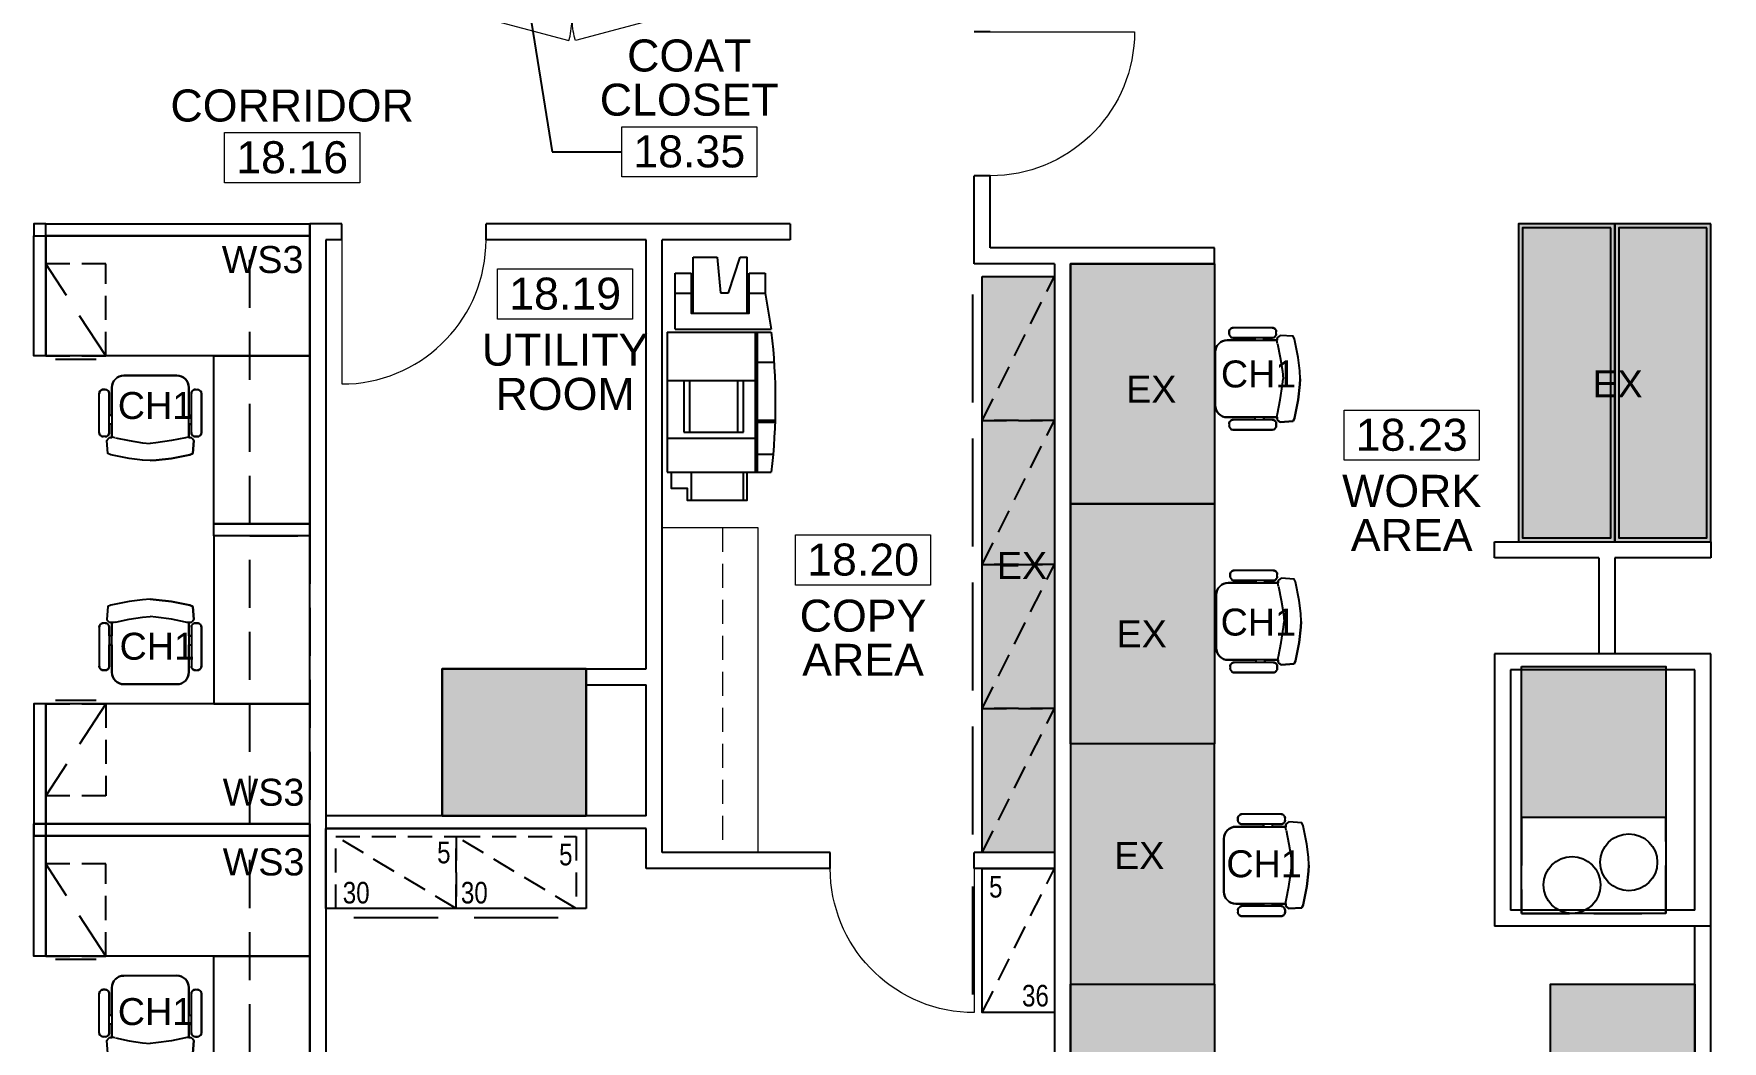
# Model space of a CAD drawing. Extents: x 7058 to 14872, y 5302 to 11550.
# Drawn here: x 7606.6 to 8028.4, y 5802.8 to 6054.6 of the extents above; entities that cross this region are included whole.
import ezdxf
from ezdxf.enums import TextEntityAlignment as Align

# ---------------------------------------------------------------- set-up
doc = ezdxf.new("R2010")
doc.units = 0
doc.header["$LTSCALE"] = 48
doc.header["$MEASUREMENT"] = 0
for name, pattern in [('CM-18$0$DASHED', [0.75, 0.5, -0.25]), ('HIDDEN', [0.375, 0.25, -0.125]), ('HIDDEN2', [0.1875, 0.125, -0.0625]), ('PM-18_1250 BRDWY$0$HIDDEN2', [0.1875, 0.125, -0.0625])]:
    doc.linetypes.add(name, pattern=pattern)
doc.layers.get('0').update_dxf_attribs({"linetype": 'CONTINUOUS'})
for name, color, linetype in [('A-FURN', 2, 'CONTINUOUS'), ('A-FURN-EX', 9, 'CONTINUOUS'), ('A-NOTE-TAGS', 4, 'CONTINUOUS'), ('CM-18$0$C-Core', 3, 'CONTINUOUS'), ('CM-18$0$C-Hatch', 1, 'CONTINUOUS'), ('CM-18$0$survey', 212, 'CONTINUOUS'), ('PM-18_1250 BRDWY$0$A-Door', 2, 'CONTINUOUS'), ('PM-18_1250 BRDWY$0$A-PM-WALL', 4, 'CONTINUOUS'), ('PM-18_1250 BRDWY$0$A-PM-WALL LOW', 1, 'CONTINUOUS'), ('PM-18_1250 BRDWY$0$A-WALL', 4, 'CONTINUOUS')]:
    doc.layers.add(name, color=color, linetype=linetype)
for name, color, linetype, lineweight in [('A-PM-RMNO', 1, 'CONTINUOUS', 13), ('PM-18_1250 BRDWY$0$A-PM-DOOR', 2, 'CONTINUOUS', 5), ('PM-18_1250 BRDWY$0$A-PM-MILL', 1, 'CONTINUOUS', 5), ('PM-18_1250 BRDWY$0$A-PM-OVHD', 2, 'PM-18_1250 BRDWY$0$HIDDEN2', 5)]:
    doc.layers.add(name, color=color, linetype=linetype, lineweight=lineweight)
doc.styles.add('ARIAL', font='ARIAL', dxfattribs={"height": 0.2})
doc.styles.add('ROM1-8', font='arial.ttf', dxfattribs={"height": 9})
doc.styles.get("Standard").update_dxf_attribs({"font": 'arial.ttf', "width": 0.8})
doc.styles.add('TMP - ARIAL', font='arial.ttf')
doc.dimstyles.new('DIM1-8', dxfattribs={"dimtxt": 9, "dimasz": 0.125, "dimexe": 0.1875, "dimexo": 0.0625, "dimgap": 0.0625, "dimtad": 0, "dimdec": 0, "dimzin": 11, "dimdsep": 46, "dimlunit": 4, "dimtxsty": 'ROM1-8', "dimblk": 'OBLIQUE', "dimblk1": 'OBLIQUE', "dimblk2": 'T', "dimcen": 0.0625, "dimse1": 1, "dimse2": 1, "dimadec": 0, "dimazin": 0, "dimtfac": 0.0625, "dimtdec": 0, "dimtofl": 0, "dimtmove": 2, "dimatfit": 3, "dimldrblk": 'OBLIQUE', "dimfxl": 1, "dimfrac": 2, "dimtolj": 1, "dimtzin": 0, "dimarcsym": 0})

# ---------------------------------------------------------------- blocks, each defined once
blk = doc.blocks.new('EQ-COPIER')
for p, q in [((-29.11, 9.8), (-29.11, 5.8)), ((-24.11, 9.8), (-29.11, 9.8)), ((-15.11, 9.8), (-15.11, -14.2)), ((-14.36, 11.8), (20.64, 11.8)), ((-14.36, 11.8), (-14.36, -14.2)), ((-2.22, 11.8), (-2.22, -10.2)), ((12.14, 11.8), (12.14, -10.2)), ((20.64, 11.8), (20.64, -14.2)), ((-19.11, 5.3), (-33.11, 5.3)), ((-33.11, 5.3), (-33.11, -0.7)), ((-29.11, 5.8), (-24.11, 5.8)), ((-2.22, 7.64), (10.65, 7.64)), ((10.65, 6.14), (-2.22, 6.14)), ((10.65, 7.64), (10.65, 6.14)), ((10.65, 6.14), (10.65, -5.79)), ((20.64, 5.8), (27.64, 5.8)), ((-33.11, -0.7), (-24.13, -1.49)), ((-24.13, -3.49), (-33.11, -6.43)), ((-24.13, -1.49), (-24.13, -3.49)), ((-33.11, -6.43), (-33.11, -8.2)), ((-19.11, -8.2), (-33.11, -8.2)), ((-2.22, -5.79), (10.65, -5.79)), ((10.65, -7.29), (-2.22, -7.29)), ((10.65, -5.79), (10.65, -7.29)), ((20.64, -7.2), (27.64, -7.2)), ((-24.11, -8.7), (-29.11, -8.7)), ((-29.11, -8.7), (-29.11, -12.7)), ((-14.36, -10.2), (20.64, -10.2)), ((-14.36, -10.7), (20.64, -10.7)), ((-6.86, -10.7), (-6.86, -14.87)), ((7.64, -10.7), (7.64, -15.11)), ((8.14, -10.7), (8.14, -15.11)), ((16.14, -10.7), (16.14, -14.64)), ((-29.11, -12.7), (-24.11, -12.7))]:
    blk.add_line(p, q)
for points in [[(-15.11, 9.8), (-24.11, 9.8), (-24.11, 5.8), (-19.11, 5.8), (-19.11, -8.7), (-24.11, -8.7), (-24.11, -12.7), (-15.11, -14.2)], [(20.64, 10.8), (24.64, 10.8), (24.64, 6.8), (27.64, 6.8), (27.64, -8.2), (20.64, -8.2)]]:
    blk.add_lwpolyline(points)
blk.add_arc((3.14, 138.43), 153.63, 263.459, 276.541)
blk = doc.blocks.new('FILE 36X18')
at = {"linetype": 'HIDDEN2'}
blk.add_line((36, -18), (0, 0), dxfattribs=at)
blk.add_line((31.5, -20.35), (4.5, -20.35))
blk.add_lwpolyline([(0, -18), (0, 0), (36, 0), (36, -18)], close=True, dxfattribs=at)
blk = doc.blocks.new('CM-18$0$18th fl survey')
at = {"layer": 'CM-18$0$survey'}
for points in [[(164, -373.12), (200, -373.12), (200, -409.88), (164, -409.88)], [(433.75, -372.5), (469.75, -372.5), (469.75, -410.25), (433.75, -410.25)]]:
    blk.add_lwpolyline(points, close=True, dxfattribs=at)
at = {"layer": 'CM-18$0$survey', "linetype": 'CM-18$0$DASHED', "ltscale": 0.5}
blk.add_lwpolyline([(433.75, -410.25), (433.75, -434.25), (469.75, -434.25), (469.75, -410.25)], dxfattribs=at)
at = {"layer": 'CM-18$0$survey'}
for centre in [(460.53, -421.45), (446.35, -427.13)]:
    blk.add_circle(centre, 7.12, dxfattribs=at)
blk = doc.blocks.new('CM-18')
at = {"layer": 'CM-18$0$C-Hatch'}
for points in [[(7742.57, 5895.86), (7706.57, 5895.86), (7706.57, 5859.11), (7742.57, 5859.11)], [(8012.32, 5896.49), (7976.32, 5896.49), (7976.32, 5858.74), (8012.32, 5858.74)]]:
    blk.add_hatch(color=256, dxfattribs=at).paths.add_polyline_path(points)
at = {"layer": 'CM-18$0$C-Core'}
for p, q in [((7976.32, 5834.74), (7976.32, 5896.49)), ((7976.32, 5896.49), (8012.32, 5896.49)), ((8012.32, 5896.49), (8012.32, 5834.74)), ((8012.32, 5834.74), (7976.32, 5834.74))]:
    blk.add_line(p, q, dxfattribs=at)
blk.add_lwpolyline([(7742.57, 5859.11), (7742.57, 5895.86), (7706.57, 5895.86), (7706.57, 5859.11)], close=True, dxfattribs=at)
at = {"layer": 'CM-18$0$survey'}
blk.add_blockref('CM-18$0$18th fl survey', (7542.57, 6268.99), dxfattribs=at)
blk = doc.blocks.new('FILE 30X18')
at = {"linetype": 'HIDDEN2'}
blk.add_line((30, -18), (0, 0), dxfattribs=at)
blk.add_line((25.5, -20.35), (4.5, -20.35))
blk.add_lwpolyline([(0, -18), (0, 0), (30, 0), (30, -18)], close=True, dxfattribs=at)
blk = doc.blocks.new('MGR1')
for p, q in [((-0.99, 0.06), (-2.46, -0.06)), ((-0.99, 0.06), (0.99, -0.06)), ((-11.6, -1.75), (-11.84, -5)), ((-10.87, -1.4), (-11.6, -1.75)), ((-6.27, -0.49), (-10.87, -1.4)), ((-2.46, -0.06), (-6.27, -0.49)), ((0.99, -0.06), (4.28, -0.49)), ((4.28, -0.49), (8.88, -1.4)), ((8.88, -1.4), (9.61, -1.75)), ((9.61, -1.75), (9.85, -5)), ((-13.74, -6.92), (-13.74, -16.7)), ((-12.24, -5.92), (-12.74, -5.92)), ((-11.84, -5), (-11.59, -5.31)), ((-11.59, -5.31), (-11.31, -5.63)), ((-11.24, -6.92), (-11.24, -16.7)), ((-10.63, -5.7), (-10.62, -18.2)), ((-9.74, -5.63), (-6.28, -4.94)), ((-6.28, -4.94), (-2.4, -4.41)), ((-2.4, -4.41), (-0.99, -4.22)), ((0.93, -4.41), (-0.99, -4.22)), ((4.29, -4.94), (0.93, -4.41)), ((7.75, -5.63), (4.29, -4.94)), ((8.63, -18.19), (8.63, -5.75)), ((9.26, -6.92), (9.26, -16.7)), ((9.6, -5.31), (9.32, -5.63)), ((9.85, -5), (9.6, -5.31)), ((10.26, -5.92), (10.76, -5.92)), ((11.76, -6.92), (11.76, -16.7)), ((-10.62, -9.07), (-11.25, -9.06)), ((-10.62, -11.32), (-11.25, -11.31)), ((8.63, -9.07), (9.26, -9.06)), ((8.63, -11.32), (9.26, -11.31)), ((-12.24, -17.7), (-12.74, -17.7)), ((10.26, -17.7), (10.76, -17.7)), ((-7.62, -21.2), (5.63, -21.19))]:
    blk.add_line(p, q)
blk.add_lwpolyline([(-11.6, -1.75), (-10.87, -1.4), (-6.27, -0.49), (-2.46, -0.06), (-0.99, 0.06), (0.99, -0.06), (4.28, -0.49), (8.88, -1.4), (9.61, -1.75), (9.85, -5), (9.6, -5.31), (9.32, -5.63, -0.071348), (8.63, -5.75), (8.63, -9.07), (9.26, -9.06), (9.26, -6.92, -0.414214), (10.26, -5.92), (10.76, -5.92, -0.414214), (11.76, -6.92), (11.76, -16.7, -0.414214), (10.76, -17.7), (10.26, -17.7, -0.414214), (9.26, -16.7), (9.26, -11.31), (8.63, -11.32), (8.63, -18.19, -0.414116), (5.63, -21.19), (-7.62, -21.2, -0.414221), (-10.62, -18.2), (-10.63, -11.32), (-11.24, -11.31), (-11.24, -16.7, -0.414214), (-12.24, -17.7), (-12.74, -17.7, -0.414214), (-13.74, -16.7), (-13.74, -6.92, -0.414214), (-12.74, -5.92), (-12.24, -5.92, -0.414214), (-11.24, -6.92), (-11.24, -9.06), (-10.63, -9.07), (-10.63, -5.75, -0.070757), (-11.31, -5.63), (-11.59, -5.31), (-11.84, -5)], format="xyb", close=True)
for centre, radius, start, end in [((-12.74, -6.92), 1, 90, 180), ((-12.24, -6.92), 1, 0, 90), ((-10.52, -3.31), 2.45, 251.3734, 288.5896), ((8.54, -3.31), 2.45, 251.4104, 288.6266), ((10.26, -6.92), 1, 90, 180), ((10.76, -6.92), 1, 0, 90), ((-12.74, -16.7), 1, 180, 270), ((-12.24, -16.7), 1, 270, 0), ((10.26, -16.7), 1, 180, 270), ((10.76, -16.7), 1, 270, 0), ((-7.62, -18.2), 3, 180.0176, 270.0183), ((5.63, -18.19), 3, 270.0183, 0.0176)]:
    blk.add_arc(centre, radius, start, end)
blk = doc.blocks.new('PED15X23')
at = {"linetype": 'HIDDEN'}
blk.add_line((0, 0), (15, 23), dxfattribs=at)
at = {"linetype": 'Continuous'}
blk.add_line((2.4, -0.89), (12.6, -0.89), dxfattribs=at)
at = {"linetype": 'HIDDEN2'}
blk.add_lwpolyline([(15, 0), (0, 0), (0, 23), (15, 23)], close=True, dxfattribs=at)
blk = doc.blocks.new('PM-18_1250 BRDWY$0$DOOR SINGLE 36 90DGR')
at = {"layer": 'PM-18_1250 BRDWY$0$A-PM-DOOR', "flags": 128}
blk.add_lwpolyline([(4, 0), (4, 36), (5.75, 36, -0.399169), (40, 0)], format="xyb", dxfattribs=at)
at = {"layer": 'PM-18_1250 BRDWY$0$A-PM-WALL'}
for p, q in [((4, 0), (4, -4)), ((40, 0), (40, -4))]:
    blk.add_line(p, q, dxfattribs=at)
blk = doc.blocks.new('PM-18_1250 BRDWY$0$DOOR DOUBLE 24 30DGR')
at = {"layer": 'PM-18_1250 BRDWY$0$A-PM-DOOR', "flags": 128}
for points in [[(4, 0), (27.18, 6.21), (27.48, 5.08, -0.052955), (28, 0)], [(52, 0), (28.82, 6.21), (28.52, 5.08, 0.052955), (28, 0)]]:
    blk.add_lwpolyline(points, format="xyb", dxfattribs=at)
at = {"layer": 'PM-18_1250 BRDWY$0$A-WALL'}
for p, q in [((4, 0), (4, -4)), ((52, 0), (52, -4))]:
    blk.add_line(p, q, dxfattribs=at)
blk = doc.blocks.new('PM-18_1250 BRDWY')
at = {"layer": 'PM-18_1250 BRDWY$0$A-PM-MILL'}
for p, q in [((7787.57, 5931.11), (7763.57, 5931.11)), ((7787.57, 5849.99), (7787.57, 5931.11))]:
    blk.add_line(p, q, dxfattribs=at)
at = {"layer": 'PM-18_1250 BRDWY$0$A-PM-OVHD'}
blk.add_line((7778.69, 5931.11), (7778.69, 5849.99), dxfattribs=at)
at = {"layer": 'PM-18_1250 BRDWY$0$A-PM-WALL'}
for p, q in [((7841.57, 5997.11), (7841.57, 6019.11)), ((7845.57, 6001.11), (7845.57, 6019.11)), ((7675.57, 5569.99), (7675.57, 6007.11)), ((7683.57, 6007.11), (7675.57, 6007.11)), ((7795.57, 6007.11), (7719.57, 6007.11)), ((7795.57, 6007.11), (7795.57, 6003.11)), ((7679.57, 6003.11), (7679.57, 5573.99)), ((7683.57, 6003.11), (7679.57, 6003.11)), ((7759.57, 6003.11), (7719.57, 6003.11)), ((7759.57, 5895.86), (7759.57, 6003.11)), ((7763.57, 5849.99), (7763.57, 6003.11)), ((7795.57, 6003.11), (7763.57, 6003.11)), ((7901.57, 6001.11), (7845.57, 6001.11)), ((7901.57, 5997.11), (7901.57, 6001.11)), ((7861.57, 5997.11), (7841.57, 5997.11)), ((7861.57, 5997.11), (7861.57, 5565.24)), ((7901.57, 5997.11), (7865.57, 5997.11)), ((7865.57, 5997.11), (7865.57, 5565.24)), ((8025.57, 5899.61), (7971.57, 5899.61)), ((7971.57, 5899.61), (7971.57, 5831.61)), ((8025.57, 5831.61), (8025.57, 5899.61)), ((7744.57, 5895.86), (7759.57, 5895.86)), ((8021.57, 5895.61), (7975.57, 5895.61)), ((7975.57, 5895.61), (7975.57, 5835.61)), ((8021.57, 5835.61), (8021.57, 5895.61)), ((7744.57, 5891.86), (7759.57, 5891.86)), ((7759.57, 5859.11), (7759.57, 5891.86)), ((7759.57, 5859.11), (7679.57, 5859.11)), ((7759.57, 5855.99), (7679.57, 5855.99)), ((7759.57, 5845.99), (7759.57, 5855.99)), ((7805.57, 5849.99), (7763.57, 5849.99)), ((7861.57, 5849.99), (7841.57, 5849.99)), ((7805.57, 5845.99), (7759.57, 5845.99)), ((7861.57, 5845.99), (7841.57, 5845.99)), ((8021.57, 5835.61), (7975.57, 5835.61)), ((8025.57, 5831.61), (7971.57, 5831.61))]:
    blk.add_line(p, q, dxfattribs=at)
at = {"layer": 'PM-18_1250 BRDWY$0$A-PM-WALL LOW'}
for p, q in [((7971.57, 5923.61), (7971.57, 5927.61)), ((7971.57, 5927.61), (8025.57, 5927.61)), ((8025.57, 5927.61), (8025.57, 5923.61)), ((7997.57, 5923.61), (7971.57, 5923.61)), ((7997.57, 5923.61), (7997.57, 5899.61)), ((8025.57, 5923.61), (8001.57, 5923.61)), ((8001.57, 5923.61), (8001.57, 5899.61)), ((8021.57, 5697.11), (8021.57, 5831.61)), ((8025.57, 5697.11), (8025.57, 5831.61))]:
    blk.add_line(p, q, dxfattribs=at)
at = {"layer": 'PM-18_1250 BRDWY$0$A-Door'}
for name, p, rotation in [('PM-18_1250 BRDWY$0$DOOR DOUBLE 24 30DGR', (7769.07, 6059.11), 180), ('PM-18_1250 BRDWY$0$DOOR SINGLE 36 90DGR', (7845.57, 6059.11), 270), ('PM-18_1250 BRDWY$0$DOOR SINGLE 36 90DGR', (7845.57, 5845.99), 180)]:
    blk.add_blockref(name, p, dxfattribs=dict(at, rotation=rotation))
at = {"layer": 'PM-18_1250 BRDWY$0$A-Door', "xscale": -1, "rotation": 180}
blk.add_blockref('PM-18_1250 BRDWY$0$DOOR SINGLE 36 90DGR', (7679.57, 6003.11), dxfattribs=at)
blk = doc.blocks.new('A$C1D8D6E40')
blk.add_lwpolyline([(79.52, 13.48), (79.52, 0.96), (45.77, 0.96), (45.77, 13.48)], close=True)
at = {"style": 'ARIAL'}
for tag, p in [('ROOM_NAME_UPPER', (62.64, 28.3)), ('ROOM_NAME_LOWER', (62.64, 17.26)), ('ROOM_NUMBER', (62.64, 3.32))]:
    blk.add_attdef(tag, text='', height=8, dxfattribs=at).set_placement(p, align=Align.CENTER)
blk = doc.blocks.new('_Oblique')
at = {"color": 0, "linetype": 'ByBlock', "lineweight": -2}
blk.add_line((-0.5, -0.5), (0.5, 0.5), dxfattribs=at)
blk = doc.blocks.new('T')
at = {"lineweight": -3}
for p, q in [((1.061, 1.061), (-1.061, -1.061)), ((0, 1.5), (0, -1.5)), ((-1.5, 0), (1.5, 0))]:
    blk.add_line(p, q, dxfattribs=at)

msp = doc.modelspace()

# ---------------------------------------------------------------- hatches: boundary and pattern name
at = {"layer": 'A-FURN-EX'}
h = msp.add_hatch(color=256, dxfattribs=at)
h.dxf.hatch_style = 1
h.paths.add_polyline_path([(7865.57, 5937.11), (7865.57, 5997.11), (7901.57, 5997.11), (7901.57, 5937.11)])
h.paths.add_polyline_path([(7865.57, 5877.11), (7865.57, 5937.11), (7901.57, 5937.11), (7901.57, 5877.11)])
h.paths.add_polyline_path([(7865.57, 5877.11), (7865.57, 5817.11), (7901.57, 5817.11), (7901.57, 5877.11)])
h.paths.add_polyline_path([(7865.57, 5757.11), (7865.57, 5817.11), (7901.57, 5817.11), (7901.57, 5757.11)])
h.paths.add_polyline_path([(7865.57, 5697.11), (7865.57, 5757.11), (7901.57, 5757.11), (7901.57, 5697.11)])
h.paths.add_polyline_path([(8021.57, 5697.11), (8021.57, 5757.11), (7985.57, 5757.11), (7985.57, 5697.11)])
h.paths.add_polyline_path([(8021.57, 5817.11), (8021.57, 5757.11), (7985.57, 5757.11), (7985.57, 5817.11)])
h.paths.add_polyline_path([(8135.19, 5961.86), (8075.19, 5961.86), (8075.19, 5991.86), (8135.19, 5991.86)])
h.paths.add_polyline_path([(8195.19, 5961.86), (8135.19, 5961.86), (8135.19, 5991.86), (8195.19, 5991.86)])
h.paths.add_polyline_path([(8183.19, 5961.86), (8135.19, 5961.86), (8135.19, 5865.86), (8183.19, 5865.86)])
h.paths.add_polyline_path([(8087.19, 5865.86), (8135.19, 5865.86), (8135.19, 5961.86), (8087.19, 5961.86)])
h.paths.add_polyline_path([(8087.19, 5865.86), (8135.19, 5865.86), (8135.19, 5769.86), (8087.19, 5769.86)])
h.paths.add_polyline_path([(8183.19, 5769.86), (8135.19, 5769.86), (8135.19, 5865.86), (8183.19, 5865.86)])
h.paths.add_polyline_path([(8703.01, 5650.44), (8703.01, 5614.44), (8787.01, 5614.44), (8787.01, 5650.44)])
h.paths.add_polyline_path([(8780.31, 5572.11), (8708.31, 5572.11), (8708.31, 5554.11), (8780.31, 5554.11)])
h.paths.add_polyline_path([(8640.57, 5997.79), (8618.57, 5997.79), (8618.57, 5903.79), (8640.57, 5903.79)])
h.paths.add_polyline_path([(8701.57, 5950.79), (8701.57, 5998.79), (8797.57, 5998.79), (8797.57, 5950.79)])
h.paths.add_polyline_path([(8808.57, 6042.2), (8808.57, 6064.2), (8618.57, 6064.2), (8618.57, 6042.2)])
h.paths.add_polyline_path([(8713.57, 6100.79), (8713.57, 6148.79), (8617.57, 6148.79), (8617.57, 6100.79)])
h.paths.add_polyline_path([(8548.97, 6273.58), (8548.97, 6321.58), (8560.97, 6321.58), (8560.97, 6273.58)])
h.paths.add_polyline_path([(8560.35, 6264.66), (8560.35, 6216.66), (8548.35, 6216.66), (8548.35, 6264.66)])
h.paths.add_polyline_path([(8575.57, 5860.49), (8527.57, 5860.49), (8527.57, 5764.49), (8575.57, 5764.49)])
h.paths.add_polyline_path([(8003.57, 5574.49), (8021.57, 5574.49), (8021.57, 5634.49), (8003.57, 5634.49)])
h.paths.add_polyline_path([(8280.82, 5903.49), (8280.82, 5975.49), (8244.82, 5975.49), (8244.82, 5903.49)])
h.paths.add_polyline_path([(8341.57, 6006.24), (8341.57, 5940.24), (8391.57, 5940.24), (8391.57, 6006.24)])
h.paths.add_polyline_path([(8391.57, 5880.24), (8391.57, 5940.24), (8355.57, 5940.24), (8355.57, 5880.24)])
h.paths.add_polyline_path([(8391.57, 5856.24), (8391.57, 5880.24), (8285.07, 5880.24), (8285.07, 5856.24)])
h = msp.add_hatch(color=256, dxfattribs=at)
h.dxf.hatch_style = 1
h.paths.add_polyline_path([(8001.57, 6007.11), (7977.57, 6007.11), (7977.57, 5927.61), (8001.57, 5927.61)])
h.paths.add_polyline_path([(8025.57, 6007.11), (8001.57, 6007.11), (8001.57, 5927.61), (8025.57, 5927.61)])
h = msp.add_hatch(color=256, dxfattribs=at)
h.dxf.hatch_style = 1
h.paths.add_polyline_path([(7843.57, 5993.99), (7861.57, 5993.99), (7861.57, 5849.99), (7843.57, 5849.99)])

# ---------------------------------------------------------------- linework, layer by layer
at = {"layer": 'A-FURN'}
for points in [[(7609.57, 6007.11), (7606.57, 6007.11), (7606.57, 6004.11), (7609.57, 6004.11)], [(7609.57, 5974.11), (7606.57, 5974.11), (7606.57, 6004.11), (7609.57, 6004.11)], [(7675.57, 6004.11), (7609.57, 6004.11), (7609.57, 6007.11), (7675.57, 6007.11)], [(7675.57, 5974.11), (7609.57, 5974.11), (7609.57, 6004.11), (7675.57, 6004.11)], [(8001.57, 6007.11), (7977.57, 6007.11), (7977.57, 5927.61), (8001.57, 5927.61)], [(8000.57, 6006.11), (7978.57, 6006.11), (7978.57, 5928.61), (8000.57, 5928.61)], [(8025.57, 6007.11), (8001.57, 6007.11), (8001.57, 5927.61), (8025.57, 5927.61)], [(8024.57, 6006.11), (8002.57, 6006.11), (8002.57, 5928.61), (8024.57, 5928.61)], [(7865.57, 5937.11), (7865.57, 5997.11), (7901.57, 5997.11), (7901.57, 5937.11)], [(7843.57, 5993.99), (7861.57, 5993.99), (7861.57, 5849.99), (7843.57, 5849.99)], [(7651.57, 5974.11), (7675.57, 5974.11), (7675.57, 5932.11), (7651.57, 5932.11)], [(7865.57, 5877.11), (7865.57, 5937.11), (7901.57, 5937.11), (7901.57, 5877.11)], [(7651.57, 5932.11), (7675.57, 5932.11), (7675.57, 5929.11), (7651.57, 5929.11)], [(7651.57, 5887.11), (7675.57, 5887.11), (7675.57, 5929.11), (7651.57, 5929.11)], [(7609.57, 5887.11), (7606.57, 5887.11), (7606.57, 5857.11), (7609.57, 5857.11)], [(7675.57, 5887.11), (7609.57, 5887.11), (7609.57, 5857.11), (7675.57, 5857.11)], [(7865.57, 5877.11), (7865.57, 5817.11), (7901.57, 5817.11), (7901.57, 5877.11)], [(7609.57, 5857.11), (7606.57, 5857.11), (7606.57, 5854.11), (7609.57, 5854.11)], [(7609.57, 5854.11), (7606.57, 5854.11), (7606.57, 5857.11), (7609.57, 5857.11)], [(7609.57, 5857.11), (7606.57, 5857.11), (7606.57, 5854.11), (7609.57, 5854.11)], [(7675.57, 5854.11), (7609.57, 5854.11), (7609.57, 5857.11), (7675.57, 5857.11)], [(7675.57, 5857.11), (7609.57, 5857.11), (7609.57, 5854.11), (7675.57, 5854.11)], [(7675.57, 5854.11), (7609.57, 5854.11), (7609.57, 5857.11), (7675.57, 5857.11)], [(7744.57, 5835.99), (7679.57, 5835.99), (7679.57, 5855.99), (7744.57, 5855.99)], [(7609.57, 5824.11), (7606.57, 5824.11), (7606.57, 5854.11), (7609.57, 5854.11)], [(7675.57, 5824.11), (7609.57, 5824.11), (7609.57, 5854.11), (7675.57, 5854.11)], [(7843.57, 5845.99), (7861.57, 5845.99), (7861.57, 5809.99), (7843.57, 5809.99)], [(7651.57, 5824.11), (7675.57, 5824.11), (7675.57, 5782.11), (7651.57, 5782.11)], [(7865.57, 5757.11), (7865.57, 5817.11), (7901.57, 5817.11), (7901.57, 5757.11)], [(8021.57, 5817.11), (8021.57, 5757.11), (7985.57, 5757.11), (7985.57, 5817.11)]]:
    msp.add_lwpolyline(points, close=True, dxfattribs=at)
at = {"layer": 'A-FURN', "linetype": 'HIDDEN'}
for points in [[(7675.57, 6004.11), (7675.57, 5932.11), (7660.57, 5932.11), (7660.57, 6004.11)], [(7675.57, 5929.11), (7675.57, 5857.11), (7660.57, 5857.11), (7660.57, 5929.11)], [(7675.57, 5854.11), (7675.57, 5782.11), (7660.57, 5782.11), (7660.57, 5854.11)]]:
    msp.add_lwpolyline(points, close=True, dxfattribs=at)

# ---------------------------------------------------------------- block references
for name, p in [('CM-18', (2, 0)), ('PM-18_1250 BRDWY', (0, 0))]:
    msp.add_blockref(name, p)
at = {"layer": 'A-FURN', "ltscale": 4, "extrusion": (0, 0, -1), "zscale": -1}
for p in [(-7624.57, 5974.11), (-7624.57, 5824.11)]:
    msp.add_blockref('PED15X23', p, dxfattribs=at)
at = {"layer": 'A-FURN', "xscale": -1, "rotation": 90}
msp.add_blockref('EQ-COPIER', (7776.65, 5965.71), dxfattribs=at)
at = {"layer": 'A-FURN'}
for name, p, rotation in [('FILE 36X18', (7861.57, 5993.99), 270), ('MGR1', (7634.7, 5948), 180), ('FILE 36X18', (7861.57, 5957.99), 270), ('FILE 36X18', (7861.57, 5921.99), 270), ('FILE 36X18', (7861.57, 5885.99), 270), ('FILE 36X18', (7861.57, 5845.99), 270), ('MGR1', (7634.7, 5798), 180)]:
    msp.add_blockref(name, p, dxfattribs=dict(at, rotation=rotation))
at = {"layer": 'A-FURN', "lineweight": -3, "xscale": -1, "rotation": 270}
for p in [(7922.95, 5969.39), (7923.2, 5908.73), (7925.13, 5847.79)]:
    msp.add_blockref('MGR1', p, dxfattribs=at)
at = {"layer": 'A-FURN', "xscale": -1}
msp.add_blockref('MGR1', (7634.7, 5913.22), dxfattribs=at)
at = {"layer": 'A-FURN', "ltscale": 4, "extrusion": (0, 0, -1), "xscale": -1, "zscale": -1, "rotation": 180}
msp.add_blockref('PED15X23', (-7624.57, 5887.11), dxfattribs=at)
at = {"layer": 'A-FURN'}
for p in [(7682.07, 5853.99), (7712.07, 5853.99)]:
    msp.add_blockref('FILE 30X18', p, dxfattribs=at)
at = {"layer": 'A-PM-RMNO'}
ref = msp.add_blockref('A$C1D8D6E40', (7707.7, 6017.9), dxfattribs=at)
ref.add_attrib('ROOM_NAME_UPPER', 'COAT', dxfattribs={"layer": '0', "height": 8, "style": 'ARIAL'}).set_placement((7770.34, 6045.19), align=Align.CENTER)
ref.add_attrib('ROOM_NAME_LOWER', 'CLOSET', dxfattribs={"layer": '0', "height": 8, "style": 'ARIAL'}).set_placement((7770.34, 6034.15), align=Align.CENTER)
ref.add_attrib('ROOM_NUMBER', '18.35', dxfattribs={"layer": '0', "height": 8, "style": 'ARIAL'}).set_placement((7770.34, 6021.22), align=Align.CENTER)
ref = msp.add_blockref('A$C1D8D6E40', (7608.49, 6016.44), dxfattribs=at)
ref.add_attrib('ROOM_NAME_LOWER', 'CORRIDOR', dxfattribs={"layer": '0', "height": 8, "style": 'ARIAL'}).set_placement((7671.13, 6032.69), align=Align.CENTER)
ref.add_attrib('ROOM_NUMBER', '18.16', dxfattribs={"layer": '0', "height": 8, "style": 'ARIAL'}).set_placement((7671.13, 6019.76), align=Align.CENTER)
ref = msp.add_blockref('A$C1D8D6E40', (7676.68, 5982.35), dxfattribs=at)
ref.add_attrib('ROOM_NAME_UPPER', 'UTILITY', dxfattribs={"layer": '0', "height": 8, "style": 'ARIAL'}).set_placement((7739.33, 5971.66), align=Align.CENTER)
ref.add_attrib('ROOM_NAME_LOWER', 'ROOM', dxfattribs={"layer": '0', "height": 8, "style": 'ARIAL'}).set_placement((7739.33, 5960.62), align=Align.CENTER)
ref.add_attrib('ROOM_NUMBER', '18.19', dxfattribs={"layer": '0', "height": 8, "style": 'ARIAL'}).set_placement((7739.33, 5985.67), align=Align.CENTER)
ref = msp.add_blockref('A$C1D8D6E40', (7888.2, 5947.07), dxfattribs=at)
ref.add_attrib('ROOM_NAME_UPPER', 'WORK', dxfattribs={"layer": '0', "height": 8, "style": 'ARIAL'}).set_placement((7950.85, 5936.38), align=Align.CENTER)
ref.add_attrib('ROOM_NAME_LOWER', 'AREA', dxfattribs={"layer": '0', "height": 8, "style": 'ARIAL'}).set_placement((7950.85, 5925.34), align=Align.CENTER)
ref.add_attrib('ROOM_NUMBER', '18.23', dxfattribs={"layer": '0', "height": 8, "style": 'ARIAL'}).set_placement((7950.85, 5950.39), align=Align.CENTER)
ref = msp.add_blockref('A$C1D8D6E40', (7751.13, 5915.87), dxfattribs=at)
ref.add_attrib('ROOM_NAME_UPPER', 'COPY', dxfattribs={"layer": '0', "height": 8, "style": 'ARIAL'}).set_placement((7813.77, 5905.18), align=Align.CENTER)
ref.add_attrib('ROOM_NAME_LOWER', 'AREA', dxfattribs={"layer": '0', "height": 8, "style": 'ARIAL'}).set_placement((7813.77, 5894.14), align=Align.CENTER)
ref.add_attrib('ROOM_NUMBER', '18.20', dxfattribs={"layer": '0', "height": 8, "style": 'ARIAL'}).set_placement((7813.77, 5919.2), align=Align.CENTER)

# ---------------------------------------------------------------- texts
at = {"layer": 'A-FURN', "char_height": 5.4, "attachment_point": 1}
for s, insert in [('5', (7707.35, 5852.68)), ('5', (7737.82, 5852.17)), ('5', (7845.26, 5844.12)), ('30', (7683.77, 5842.64)), ('30', (7713.29, 5842.64)), ('36', (7853.49, 5816.9))]:
    msp.add_mtext_dynamic_manual_height_columns(s, width=1.6154, gutter_width=30, heights=[0], dxfattribs=dict(at, insert=insert))
at = {"layer": 'A-NOTE-TAGS', "char_height": 6.7412, "attachment_point": 4, "style": 'TMP - ARIAL'}
for s, insert in [('WS3^I^I^I^I^I', (7653.55, 5998.15)), ('CH1^I^I^I^I^I', (7903.18, 5969.54)), ('EX^I^I^I^I^I', (7996.01, 5967.09)), ('EX^I^I^I^I^I', (7879.5, 5965.76)), ('CH1^I^I^I^I^I', (7627.57, 5961.66)), ('EX^I^I^I^I^I', (7847.19, 5921.71)), ('CH1^I^I^I^I^I', (7903.11, 5907.53)), ('EX^I^I^I^I^I', (7877.1, 5904.62)), ('CH1^I^I^I^I^I', (7628, 5901.49)), ('WS3^I^I^I^I^I', (7653.78, 5864.99)), ('EX^I^I^I^I^I', (7876.49, 5849.22)), ('WS3^I^I^I^I^I', (7653.78, 5847.57)), ('CH1^I^I^I^I^I', (7904.54, 5847.11)), ('CH1^I^I^I^I^I', (7627.57, 5810.17))]:
    msp.add_mtext(s, dxfattribs=dict(at, insert=insert))

# ---------------------------------------------------------------- leaders
at = {"layer": 'A-PM-RMNO', "lineweight": -3}
msp.add_leader([(7729.23, 6067.98), (7736.11, 6025.12), (7753.46, 6025.12)], dimstyle='DIM1-8', override={"dimasz": 4.5, "dimgap": 2, "dimldrblk": 'Dot'}, dxfattribs=at)

doc.saveas('drawing.dxf')
